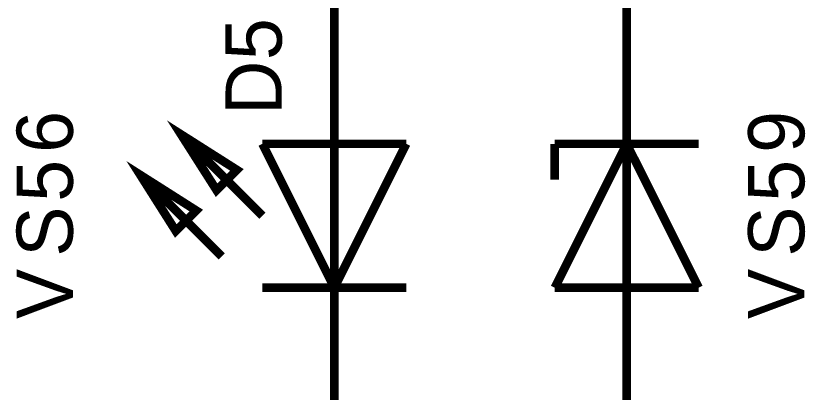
# Model space of a CAD drawing. Header units: millimetres. Extents: x 0 to 20.9, y 0 to 9.5.
# Drawn here: x 1.564 to 2.644, y 3.362 to 3.877 of the extents above; entities that cross this region are included whole.
import ezdxf

# ---------------------------------------------------------------- set-up
doc = ezdxf.new("R2010")
doc.units = ezdxf.units.MM
doc.header["$MEASUREMENT"] = 0
doc.layers.add('Sheet', color=255, linetype='Continuous')

msp = doc.modelspace()

# ---------------------------------------------------------------- linework, layer by layer
at = {"layer": 'Sheet', "const_width": 0.0118}
for points in [[(2.4, 3.8), (2.4, 3.9063), (2.0001, 3.9063), (2.0001, 3.8)], [(2.0001, 3.7014), (2.0001, 3.8)], [(2.4, 3.7014), (2.4, 3.8)], [(1.9017, 3.603), (1.7904, 3.7143)], [(1.8391, 3.6379), (1.7904, 3.7143)], [(1.8669, 3.6657), (1.7904, 3.7143)], [(1.9017, 3.7014), (2.0985, 3.7014)], [(1.9017, 3.7014), (2.0001, 3.5046)], [(2.0985, 3.7014), (2.0001, 3.5046)], [(2.0001, 3.5046), (2.0001, 3.7014)], [(2.4986, 3.7014), (2.3017, 3.7014)], [(2.3017, 3.5046), (2.4, 3.7014)], [(2.3017, 3.7014), (2.3017, 3.6523)], [(2.4, 3.5046), (2.4, 3.7014)], [(2.4, 3.7014), (2.4986, 3.5046)], [(1.846, 3.5475), (1.7347, 3.6588)], [(1.8113, 3.6101), (1.7347, 3.6588)], [(1.7833, 3.5821), (1.7347, 3.6588)], [(1.9017, 3.5046), (2.0985, 3.5046)], [(2.0001, 3.5046), (2.0001, 3.4063)], [(2.4986, 3.5046), (2.3017, 3.5046)], [(2.4, 3.5046), (2.4, 3.4063)], [(2.4, 3.4063), (2.4, 3.3), (2.0001, 3.3)], [(2.0001, 3.4063), (2.0001, 3.3), (2.0001, 3.1999)]]:
    msp.add_lwpolyline(points, dxfattribs=at)
at = {"layer": 'Sheet'}
for points, const_width in [([(1.7904, 3.7143), (1.8391, 3.6379), (1.8669, 3.6657), (1.7904, 3.7143)], 0.0118), ([(1.7904, 3.7143), (1.8391, 3.6379), (1.8669, 3.6657), (1.7904, 3.7143)], 0.0039), ([(1.7347, 3.6588), (1.7833, 3.5821), (1.8113, 3.6101), (1.7347, 3.6588)], 0.0118), ([(1.7347, 3.6588), (1.7833, 3.5821), (1.8113, 3.6101), (1.7347, 3.6588)], 0.0039)]:
    msp.add_lwpolyline(points, close=True, dxfattribs=dict(at, const_width=const_width))

# ---------------------------------------------------------------- texts
for s, p in [('5', (1.9281, 3.816)), ('D', (1.9281, 3.7409)), ('6', (1.6424, 3.6891)), ('9', (2.6431, 3.6891)), ('5', (1.6424, 3.6222)), ('5', (2.6431, 3.6222)), ('S', (1.6424, 3.547)), ('S', (2.6431, 3.547)), ('V', (1.6424, 3.4618)), ('V', (2.6431, 3.4618))]:
    msp.add_text(s, height=0.0769, rotation=90, dxfattribs=at).set_placement(p)

doc.saveas('drawing.dxf')
